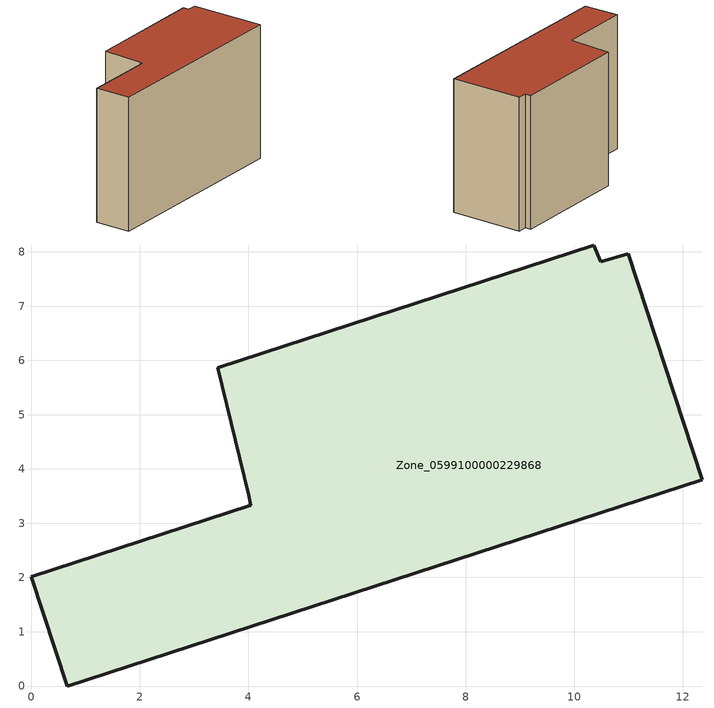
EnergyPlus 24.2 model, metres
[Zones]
Zone_0599100000229868
 floor ground (C_G): 4.01,3.51 3.44,5.87 10.37,8.13 10.49,7.82 11,7.96 12.36,3.8 0.66,0 0,2.01 4.04,3.33 z0
 wall outside (C_F): 0.66,0 12.36,3.8 11,7.96 10.49,7.82 10.37,8.13 3.44,5.87 4.01,3.51 4.04,3.33 0,2.01 0.66,0 z0:7.91
 roof outside (C_R): 3.44,5.87 4.01,3.51 4.04,3.33 0,2.01 0.66,0 12.36,3.8 11,7.96 10.49,7.82 10.37,8.13 z7.91
[BUILDING]
Pand.0599100000229868: North Axis=0; Terrain=City; Loads Convergence Tolerance Value=0.04; Temperature Convergence Tolerance Value=0.4; Solar Distribution=FullExterior; Maximum Number of Warmup Days=25; Minimum Number of Warmup Days=1
[Site:Location]
Rotterdam.The.Hague.AP_ZH_NLD Design_Conditions: Latitude=51.96; Longitude=4.45; Time Zone=1; Elevation=-4.5
[SITE:GROUNDTEMPERATURE:BUILDINGSURFACE]
18, 18, 18, 18, 18, 18, 18, 18, 18, 18, 18, 18
[MATERIAL] Thermal Absorptance=0.9; Solar Absorptance=0.7; Visible Absorptance=0.7
Name | Roughness | Thickness | Conductivity | Density | Specific Heat
G.TC.1946 | MediumSmooth | 0.15 | 1 | 540 | 1210
F.TC.1946 | Rough | 0.3 | 0.857143 | 1920 | 840
R.TC.1946 | MediumRough | 0.2 | 0.909091 | 1500 | 1000
[CONSTRUCTION]
C_G: G.TC.1946
C_F: F.TC.1946
C_R: R.TC.1946
[ZONE]
Zone_0599100000229868: Type=1; Multiplier=1; Ceiling Height=Autocalculate; Volume=Autocalculate; Floor Area=autocalculate; Part of Total Floor Area=Yes
[ZONEINFILTRATION:DESIGNFLOWRATE]
Infil_Zone_0599100000229868: Zone or ZoneList or Space or SpaceList=Zone_0599100000229868; Schedule=AlwaysOn; Design Flow Rate Calculation Method=Flow/Area; Flow Rate per Floor Area=0.003; Constant Term Coefficient=1; Temperature Term Coefficient=0; Velocity Term Coefficient=0; Velocity Squared Term Coefficient=0
[HVACTEMPLATE:ZONE:IDEALLOADSAIRSYSTEM]
Zone_0599100000229868: Maximum Heating Supply Air Temperature=50; Minimum Cooling Supply Air Temperature=13; Maximum Heating Supply Air Humidity Ratio=0.0156; Minimum Cooling Supply Air Humidity Ratio=0.0077; Heating Limit=NoLimit; Cooling Limit=NoLimit; Dehumidification Control Type=ConstantSensibleHeatRatio; Cooling Sensible Heat Ratio=0.7; Dehumidification Setpoint=60; Humidification Control Type=None; Humidification Setpoint=30; Outdoor Air Method=None; Outdoor Air Flow Rate per Person=0.00944; Outdoor Air Flow Rate per Zone Floor Area=0; Outdoor Air Flow Rate per Zone=0; Demand Controlled Ventilation Type=None; Outdoor Air Economizer Type=NoEconomizer; Heat Recovery Type=None; Sensible Heat Recovery Effectiveness=0.7; Latent Heat Recovery Effectiveness=0.65
[ZONECONTROL:THERMOSTAT]
ThermostatControl_Zone_0599100000229868: Zone or ZoneList=Zone_0599100000229868; Control Type Schedule=DualSetpointControlType; Control 1=Thermostat_Zone_0599100000229868; Temperature Difference Between Cutout And Setpoint=0
[THERMOSTATSETPOINT:DUALSETPOINT]
Thermostat_Zone_0599100000229868: Heating Setpoint Temperature Schedule=HeatingSetpoint_Zone_0599100000229868; Cooling Setpoint Temperature Schedule=CoolingSetpoint_Zone_0599100000229868
[SCHEDULE:COMPACT]
HeatingSetpoint_Zone_0599100000229868: Through: 12/31, For: AllDays, Until: 24:00, 21
CoolingSetpoint_Zone_0599100000229868: Through: 12/31, For: AllDays, Until: 24:00, 24
DualSetpointControlType: Through: 12/31, For: AllDays, Until: 24:00, 4
AlwaysOn: Through: 12/31, For: AllDays, Until: 24:00, 1
